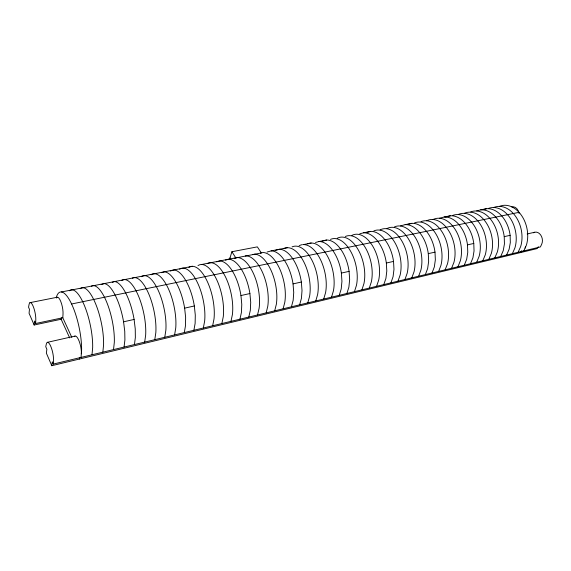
<?xml version="1.0" encoding="UTF-8"?>
<svg xmlns="http://www.w3.org/2000/svg" width="571" height="571" viewBox="0 0 571 571"><rect width="100%" height="100%" fill="white"/><g stroke="black" fill="none" stroke-linecap="round" stroke-linejoin="round"><path stroke-width="0.86" d="M56.486 297.898A10.471 2.969 78.2 0 1 60.762 301.488A10.471 2.969 78.2 0 1 63.024 314.129L62.796 317.747L35.652 323.514L35.795 319.853A10.656 2.741 78.1 0 0 33.054 306.02A10.656 2.741 78.1 0 0 29.064 304.457L28.55 307.205L29.456 309.282L29.071 313.279L34.153 325.006L61.147 319.253L61.361 317.683M533.457 232.811A7.623 5.681 76 0 1 540.587 234.859A7.623 5.681 76 0 1 541.729 244.11L540.43 246.915L53.317 364.077L53.517 360.422A11.006 2.919 77.5 0 0 50.698 346.169A11.006 2.919 77.5 0 0 46.344 344.006L45.744 346.69L46.865 349.266L46.379 353.192L51.804 365.704L537.168 248.571L538.353 246.715M81.025 357.41L81.61 350.166A37.715 10.849 77.8 0 0 71.81 304.464A37.715 10.849 77.8 0 0 56.672 296.27L56.322 297.834M92.01 354.769L92.666 347.553A37.458 11.177 77.8 0 0 84.572 305.928A37.458 11.177 77.8 0 0 69.526 290.796M102.844 352.164L103.565 344.984A37.194 11.491 77.8 0 0 95.557 303.644A37.194 11.491 77.8 0 0 80.225 288.698M34.153 325.006L34.574 321.038L35.652 323.514M113.522 349.595L114.314 342.45A36.944 11.798 77.7 0 0 106.791 302.373A36.944 11.798 77.7 0 0 91.446 286.157M124.057 347.061L124.906 339.945L124.749 331.323L123.572 321.808A36.694 12.091 77.7 0 0 104.186 283.587L101.174 284.586M134.442 344.563L135.356 337.482L135.248 328.903L134.106 319.446A36.444 12.376 77.7 0 0 114.521 281.56L112.216 282.324M51.804 365.704L52.325 361.793L53.317 364.077M144.684 342.1L145.662 335.049A36.201 12.655 77.7 0 0 137.975 294.822A36.201 12.655 77.7 0 0 121.573 280.589M154.791 339.666L155.826 332.65A35.959 12.926 77.7 0 0 148.631 293.637A35.959 12.926 77.7 0 0 132.315 278.148M164.762 337.268L165.854 330.288A35.723 13.19 77.7 0 0 158.317 290.589A35.723 13.19 77.7 0 0 141.43 276.692M79.362 359.052L79.619 357.503M174.598 334.906L175.747 327.954A35.488 13.44 77.7 0 0 168.281 288.512A35.488 13.44 77.7 0 0 151.165 274.779M184.305 332.572L185.504 325.648L185.625 317.305L184.633 308.147A35.252 13.69 77.7 0 0 164.191 271.839L161.457 272.688M193.883 330.266L195.132 323.379L195.296 315.085L194.333 305.977A35.024 13.925 77.7 0 0 173.741 269.969L170.258 271.039M203.333 327.99L204.639 321.138A34.802 14.154 77.7 0 0 197.38 282.459A34.802 14.154 77.7 0 0 179.622 269.205M212.662 325.748L214.011 318.925A34.574 14.382 77.7 0 0 206.83 280.497A34.574 14.382 77.7 0 0 188.865 267.392M221.869 323.536L223.268 316.741A34.36 14.596 77.7 0 0 216.152 278.555A34.36 14.596 77.7 0 0 197.994 265.601M230.955 321.352L232.404 314.585A34.139 14.81 77.7 0 0 225.702 277.356A34.139 14.81 77.7 0 0 207.694 263.431M239.927 319.189L241.419 312.458L241.776 304.386L240.948 295.55A33.925 15.01 77.7 0 0 219.664 260.968L216.659 261.861M248.785 317.062L250.319 310.36L250.712 302.323L249.905 293.544A33.718 15.21 77.7 0 0 228.507 259.241L225.459 260.14M257.528 314.956L259.113 308.283A33.503 15.403 77.6 0 0 253.967 274.68A33.503 15.403 77.6 0 0 237.236 257.528L201.649 264.501M266.165 312.879L267.785 306.234A33.296 15.588 77.6 0 0 262.71 272.838A33.296 15.588 77.6 0 0 245.858 255.844L245.266 256.015M274.694 310.831L276.357 304.215A33.097 15.767 77.6 0 0 271.346 271.018A33.097 15.767 77.6 0 0 254.38 254.174L252.939 254.587M283.116 308.804L284.815 302.216A32.897 15.945 77.6 0 0 279.869 269.219A32.897 15.945 77.6 0 0 262.788 252.525L260.39 253.217M291.431 306.805L293.173 300.246L293.73 292.423L293.044 283.894A32.697 16.109 77.6 0 0 271.104 250.897L267.057 252.054M299.647 304.828L301.431 298.298L302.016 290.518L301.345 282.038A32.497 16.274 77.6 0 0 279.312 249.291L275.222 250.455M307.762 302.873L309.582 296.378A32.304 16.438 77.6 0 0 303.429 261.14A32.304 16.438 77.6 0 0 284.072 248.471M315.784 300.946L317.633 294.479A32.112 16.588 77.6 0 0 311.545 259.455A32.112 16.588 77.6 0 0 292.052 246.9M323.7 299.04L325.591 292.602A31.919 16.737 77.6 0 0 320.945 260.562A31.919 16.737 77.6 0 0 303.358 244.581L311.188 243.046M331.53 297.156L333.45 290.746A31.733 16.88 77.6 0 0 327.469 256.129A31.733 16.88 77.6 0 0 307.74 243.831M339.26 295.3L341.215 288.912L341.943 281.325L341.379 273.081A31.548 17.023 77.6 0 0 318.925 241.533L315.492 242.482M229.885 258.249L231.912 251.725L257.35 246.865L261.332 252.946L236.68 257.771M346.904 293.458L348.888 287.106L349.645 279.554L349.095 271.353A31.362 17.159 77.6 0 0 326.569 240.034L318.925 241.533M354.455 291.645L356.468 285.314A31.184 17.294 77.6 0 0 350.587 251.19A31.184 17.294 77.6 0 0 330.452 239.413M361.921 289.847L363.963 283.544A31.005 17.415 77.6 0 0 357.824 249.092A31.005 17.415 77.6 0 0 337.211 238.293M369.301 288.077L371.371 281.796A30.827 17.544 77.6 0 0 365.59 248.064A30.827 17.544 77.6 0 0 345.255 236.515M376.589 286.321L378.694 280.068A30.656 17.658 77.5 0 0 372.649 246.008A30.656 17.658 77.5 0 0 351.829 235.43M383.798 284.586L385.925 278.363L386.803 270.997L386.346 263.024A30.484 17.78 77.5 0 0 363.499 232.804L359.766 233.817M390.928 282.873L393.076 276.678L393.976 269.348L393.533 261.411A30.313 17.887 77.5 0 0 370.629 231.405L363.499 232.804M397.973 281.182L400.15 275.008A30.142 18.001 77.5 0 0 394.561 242.025A30.142 18.001 77.5 0 0 373.869 230.905M404.939 279.505L407.144 273.359A29.97 18.101 77.5 0 0 401.292 240.048A29.97 18.101 77.5 0 0 380.108 229.885M411.827 277.849L414.054 271.725A29.806 18.201 77.5 0 0 408.251 238.599A29.806 18.201 77.5 0 0 386.981 228.536M418.636 276.207L420.891 270.112A29.642 18.301 77.5 0 0 415.438 237.672A29.642 18.301 77.5 0 0 394.504 226.858M425.366 274.587L427.643 268.52L428.65 261.368L428.286 253.638A29.485 18.393 77.5 0 0 405.146 224.646L400.507 225.88M432.033 272.988L434.331 266.942L435.352 259.826L435.002 252.139A29.321 18.486 77.5 0 0 411.819 223.34L405.146 224.646M438.621 271.403L440.94 265.387A29.164 18.579 77.5 0 0 435.623 233.468A29.164 18.579 77.5 0 0 414.475 222.947M445.13 269.833L447.478 263.845A29.007 18.665 77.5 0 0 442.204 232.097A29.007 18.665 77.5 0 0 420.991 221.669M451.575 268.284L453.945 262.317A28.85 18.743 77.5 0 0 448.399 230.256A28.85 18.743 77.5 0 0 426.694 220.749M457.956 266.75L460.34 260.804A28.7 18.829 77.4 0 0 454.83 228.914A28.7 18.829 77.4 0 0 433.068 219.492M464.259 265.237L466.664 259.313L467.77 252.361L467.492 244.866A28.55 18.9 77.4 0 0 444.145 217.009L439.37 218.258M470.497 263.731L472.924 257.835L474.044 250.919L473.78 243.46A28.4 18.979 77.4 0 0 450.405 215.781L444.145 217.009M476.671 262.246L479.112 256.379A28.25 19.05 77.4 0 0 474.044 225.459A28.25 19.05 77.4 0 0 452.553 215.488M482.78 260.783L485.236 254.93A28.1 19.121 77.4 0 0 480.211 224.175A28.1 19.121 77.4 0 0 458.663 214.289M488.826 259.327L491.303 253.503A27.958 19.186 77.4 0 0 486.306 222.904A27.958 19.186 77.4 0 0 464.715 213.104M494.807 257.885L497.298 252.089A27.815 19.25 77.4 0 0 492.345 221.648A27.815 19.25 77.4 0 0 470.704 211.927M500.724 256.465L503.229 250.683L504.436 243.924L504.229 236.651A27.672 19.314 77.4 0 0 480.739 209.835L476.678 210.892M506.577 255.059L509.104 249.299L510.324 242.568L510.124 235.331A27.529 19.371 77.4 0 0 486.62 208.686L480.739 209.835M512.38 253.66L514.914 247.928A27.394 19.435 77.4 0 0 510.074 217.951A27.394 19.435 77.4 0 0 488.312 208.479M518.111 252.282L520.666 246.572A27.251 19.485 77.3 0 0 515.863 216.744A27.251 19.485 77.3 0 0 494.065 207.352M523.793 250.919L526.362 245.23A27.115 19.542 77.3 0 0 521.594 215.553A27.115 19.542 77.3 0 0 499.761 206.238M520.559 252.582L521.73 250.705M234.146 258.435L237.236 257.528M322.251 241.226L326.569 240.034M366.125 232.625L370.629 231.405M407.159 224.574L411.819 223.34M445.616 217.037L450.405 215.781M482.545 209.743L486.62 208.686M47.336 342.343L75.022 336.083M527.204 233.939L534.706 232.247M123.572 321.808L134.106 319.446M184.633 308.147L194.333 305.977M240.948 295.55L249.905 293.544M293.044 283.894L301.345 282.038M341.379 273.081L349.095 271.353M386.346 263.024L393.533 261.411M428.286 253.638L435.002 252.139M467.492 244.866L473.78 243.46M504.229 236.651L510.124 235.331M71.589 303.986L519.06 212.333M29.949 302.659L57.064 297.277M61.375 291.974L192.463 266.3M271.104 250.897L287.427 247.7M231.912 251.725L235.83 257.942M229.985 257.928L230.784 259.205M62.589 317.305L71.839 337.432M61.147 319.253L69.683 337.904M525.584 246.486A7.737 5.646 76.1 0 1 525.077 248.078M74.38 336.633A10.813 3.162 77.4 0 1 79.005 340.808A10.813 3.162 77.4 0 1 81.318 353.799M511.773 206.93A7.452 5.439 78.7 0 1 519.032 213.326M299.147 245.758A31.919 16.737 77.6 0 1 302.48 244.645"/></g></svg>
